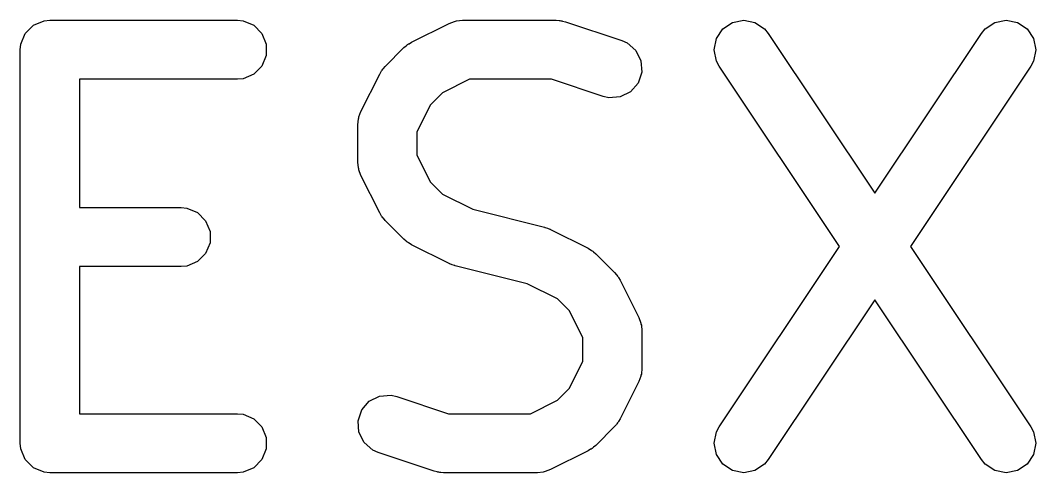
# Model space of a CAD drawing. Header units: millimetres. Extents: x 129 to 276, y -185 to -58.
# Drawn here: x 171.985 to 174.564, y -150.752 to -149.602 of the extents above; entities that cross this region are included whole.
import ezdxf

# ---------------------------------------------------------------- set-up
doc = ezdxf.new("R2010")
doc.units = ezdxf.units.MM
doc.layers.add('F.Fab', color=9, linetype='CONTINUOUS', true_color=0xafafaf)

msp = doc.modelspace()

# ---------------------------------------------------------------- linework, layer by layer
at = {"layer": 'F.Fab', "linetype": 'CONTINUOUS'}
for p, q in [((172.018332, -149.614959), (172.045368, -149.60376)), ((172.045368, -149.60376), (172.06, -149.602319)), ((172.06, -149.602319), (172.53619, -149.602319)), ((172.53619, -149.602319), (172.550822, -149.60376)), ((172.550822, -149.60376), (172.577858, -149.614959)), ((173.074078, -149.610237), (173.087809, -149.604982)), ((173.087809, -149.604982), (173.090498, -149.60479)), ((173.090498, -149.60479), (173.092987, -149.60376)), ((173.092987, -149.60376), (173.107619, -149.602319)), ((173.107619, -149.602319), (173.345714, -149.602319)), ((173.345714, -149.602319), (173.353119, -149.603048)), ((173.353119, -149.603048), (173.355094, -149.602908)), ((173.355094, -149.602908), (173.357691, -149.603498)), ((173.357691, -149.603498), (173.360346, -149.60376)), ((173.360346, -149.60376), (173.362177, -149.604518)), ((173.362177, -149.604518), (173.369431, -149.606168)), ((173.369431, -149.606168), (173.512288, -149.653787)), ((173.768927, -149.624231), (173.793276, -149.607998)), ((173.793276, -149.607998), (173.821984, -149.602319)), ((173.821984, -149.602319), (173.850678, -149.608058)), ((173.850678, -149.608058), (173.874993, -149.624341)), ((174.435483, -149.624341), (174.459798, -149.608058)), ((174.459798, -149.608058), (174.488492, -149.602319)), ((174.488492, -149.602319), (174.5172, -149.607998)), ((174.5172, -149.607998), (174.541549, -149.624231)), ((171.99764, -149.635651), (172.018332, -149.614959)), ((172.577858, -149.614959), (172.59855, -149.635651)), ((172.97884, -149.657856), (173.074078, -149.610237)), ((173.752644, -149.648546), (173.768927, -149.624231)), ((173.874993, -149.624341), (173.884309, -149.635717)), ((174.426167, -149.635717), (174.435483, -149.624341)), ((174.541549, -149.624231), (174.557832, -149.648546)), ((171.986441, -149.662687), (171.99764, -149.635651)), ((172.59855, -149.635651), (172.609749, -149.662687)), ((172.97254, -149.66182), (172.97884, -149.657856)), ((173.512288, -149.653787), (173.525713, -149.659781)), ((173.525713, -149.659781), (173.54782, -149.678955)), ((173.746905, -149.67724), (173.752644, -149.648546)), ((173.884309, -149.635717), (174.155238, -150.04211)), ((174.155238, -150.04211), (174.426167, -149.635717)), ((174.557832, -149.648546), (174.563571, -149.67724)), ((171.985, -149.677319), (171.986441, -149.662687)), ((171.985, -150.677319), (171.985, -149.677319)), ((172.609749, -149.662687), (172.609749, -149.691951)), ((172.911729, -149.719524), (172.959348, -149.671905)), ((172.959348, -149.671905), (172.965097, -149.667186)), ((172.965097, -149.667186), (172.966397, -149.665688)), ((172.966397, -149.665688), (172.968656, -149.664266)), ((172.968656, -149.664266), (172.970713, -149.662578)), ((172.970713, -149.662578), (172.97254, -149.66182)), ((173.54782, -149.678955), (173.560907, -149.705128)), ((173.752584, -149.705948), (173.746905, -149.67724)), ((174.563571, -149.67724), (174.557892, -149.705948)), ((172.609749, -149.691951), (172.59855, -149.718987)), ((173.560907, -149.705128), (173.562982, -149.734318)), ((173.759501, -149.718921), (173.752584, -149.705948)), ((174.557892, -149.705948), (174.550975, -149.718922)), ((172.59855, -149.718987), (172.577858, -149.739679)), ((172.89768, -149.739016), (172.901644, -149.732716)), ((172.901644, -149.732716), (172.902402, -149.730889)), ((172.902402, -149.730889), (172.90409, -149.728832)), ((172.90409, -149.728832), (172.905512, -149.726573)), ((172.905512, -149.726573), (172.90701, -149.725273)), ((172.90701, -149.725273), (172.911729, -149.719524)), ((173.562982, -149.734318), (173.553728, -149.76208)), ((174.065099, -150.177319), (173.759501, -149.718921)), ((174.550975, -149.718922), (174.245377, -150.177319)), ((172.53619, -149.752319), (172.135, -149.752319)), ((172.135, -149.752319), (172.135, -150.078509)), ((172.550822, -149.750878), (172.53619, -149.752319)), ((172.577858, -149.739679), (172.550822, -149.750878)), ((172.850061, -149.834254), (172.89768, -149.739016)), ((173.125324, -149.752319), (173.056808, -149.786577)), ((173.333544, -149.752319), (173.125324, -149.752319)), ((173.464853, -149.796089), (173.333544, -149.752319)), ((173.553728, -149.76208), (173.534554, -149.784188)), ((173.056808, -149.786577), (173.026401, -149.816984)), ((173.534554, -149.784188), (173.50838, -149.797274)), ((173.47919, -149.799349), (173.464853, -149.796089)), ((173.50838, -149.797274), (173.47919, -149.799349)), ((172.844806, -149.847986), (172.850061, -149.834254)), ((173.026401, -149.816984), (172.992143, -149.8855)), ((172.842143, -149.867795), (172.843584, -149.853163)), ((172.843584, -149.853163), (172.844615, -149.850673)), ((172.844615, -149.850673), (172.844806, -149.847986)), ((172.842143, -149.963033), (172.842143, -149.867795)), ((172.992143, -149.8855), (172.992143, -149.945328)), ((172.843584, -149.977665), (172.842143, -149.963033)), ((172.992143, -149.945328), (173.026401, -150.013844)), ((172.844615, -149.980154), (172.843584, -149.977665)), ((172.844806, -149.982842), (172.844615, -149.980154)), ((172.850061, -149.996574), (172.844806, -149.982842)), ((172.89768, -150.091812), (172.850061, -149.996574)), ((173.026401, -150.013844), (173.056808, -150.044251)), ((173.056808, -150.044251), (173.133795, -150.082744)), ((172.135, -150.078509), (172.393333, -150.078509)), ((172.393333, -150.078509), (172.407965, -150.07995)), ((172.407965, -150.07995), (172.435001, -150.091149)), ((172.435001, -150.091149), (172.455693, -150.111841)), ((172.901644, -150.098111), (172.89768, -150.091812)), ((172.902402, -150.099939), (172.901644, -150.098111)), ((173.133795, -150.082744), (173.316285, -150.128367)), ((172.455693, -150.111841), (172.466892, -150.138877)), ((172.90409, -150.101995), (172.902402, -150.099939)), ((172.905512, -150.104255), (172.90409, -150.101995)), ((172.90701, -150.105554), (172.905512, -150.104255)), ((172.911729, -150.111304), (172.90701, -150.105554)), ((172.959348, -150.158923), (172.911729, -150.111304)), ((172.466892, -150.138877), (172.466892, -150.168141)), ((173.316285, -150.128367), (173.317364, -150.128752)), ((173.317364, -150.128752), (173.317904, -150.128791)), ((173.317904, -150.128791), (173.323985, -150.131118)), ((173.323985, -150.131118), (173.330131, -150.133314)), ((173.330131, -150.133314), (173.330566, -150.133636)), ((173.330566, -150.133636), (173.331636, -150.134046)), ((173.331636, -150.134046), (173.426874, -150.181665)), ((172.466892, -150.168141), (172.455693, -150.195177)), ((172.965097, -150.163641), (172.959348, -150.158923)), ((172.966397, -150.16514), (172.965097, -150.163641)), ((172.968656, -150.166561), (172.966397, -150.16514)), ((172.970713, -150.16825), (172.968656, -150.166561)), ((172.97254, -150.169007), (172.970713, -150.16825)), ((172.97884, -150.172972), (172.97254, -150.169007)), ((173.074078, -150.220591), (172.97884, -150.172972)), ((172.455693, -150.195177), (172.435001, -150.215869)), ((173.426874, -150.181665), (173.433173, -150.185629)), ((173.433173, -150.185629), (173.435001, -150.186387)), ((173.435001, -150.186387), (173.437057, -150.188075)), ((173.437057, -150.188075), (173.439317, -150.189497)), ((173.439317, -150.189497), (173.440616, -150.190995)), ((173.440616, -150.190995), (173.446366, -150.195714)), ((173.446366, -150.195714), (173.493985, -150.243333)), ((173.759501, -150.635717), (174.065099, -150.177319)), ((174.245377, -150.177319), (174.550975, -150.635716)), ((172.407965, -150.227068), (172.393333, -150.228509)), ((172.435001, -150.215869), (172.407965, -150.227068)), ((173.075147, -150.221), (173.074078, -150.220591)), ((173.075583, -150.221323), (173.075147, -150.221)), ((173.081719, -150.223515), (173.075583, -150.221323)), ((173.087809, -150.225846), (173.081719, -150.223515)), ((173.088349, -150.225884), (173.087809, -150.225846)), ((173.089429, -150.22627), (173.088349, -150.225884)), ((173.271919, -150.271892), (173.089429, -150.22627)), ((172.393333, -150.228509), (172.135, -150.228509)), ((172.135, -150.228509), (172.135, -150.602319)), ((173.493985, -150.243333), (173.498703, -150.249082)), ((173.498703, -150.249082), (173.500202, -150.250382)), ((173.500202, -150.250382), (173.501623, -150.252641)), ((173.501623, -150.252641), (173.503312, -150.254698)), ((173.348906, -150.310386), (173.271919, -150.271892)), ((173.503312, -150.254698), (173.504069, -150.256525)), ((173.504069, -150.256525), (173.508034, -150.262825)), ((173.508034, -150.262825), (173.555653, -150.358063)), ((173.379313, -150.340793), (173.348906, -150.310386)), ((174.155238, -150.312527), (173.884309, -150.718921)), ((174.426167, -150.718921), (174.155238, -150.312527)), ((173.413571, -150.409309), (173.379313, -150.340793)), ((173.555653, -150.358063), (173.560908, -150.371794)), ((173.560908, -150.371794), (173.561099, -150.374483)), ((173.561099, -150.374483), (173.56213, -150.376972)), ((173.56213, -150.376972), (173.563571, -150.391604)), ((173.563571, -150.391604), (173.563571, -150.486842)), ((173.413571, -150.469137), (173.413571, -150.409309)), ((173.379312, -150.537653), (173.413571, -150.469137)), ((173.560908, -150.506652), (173.555653, -150.520383)), ((173.561099, -150.503962), (173.560908, -150.506652)), ((173.56213, -150.501474), (173.561099, -150.503962)), ((173.563571, -150.486842), (173.56213, -150.501474)), ((173.555653, -150.520383), (173.508034, -150.615621)), ((172.87116, -150.57045), (172.897333, -150.557364)), ((172.897333, -150.557364), (172.926523, -150.555289)), ((172.926523, -150.555289), (172.94086, -150.558549)), ((172.94086, -150.558549), (173.07217, -150.602319)), ((173.348905, -150.568061), (173.379312, -150.537653)), ((172.851986, -150.592557), (172.87116, -150.57045)), ((173.28039, -150.602319), (173.348905, -150.568061)), ((172.135, -150.602319), (172.53619, -150.602319)), ((172.53619, -150.602319), (172.550822, -150.60376)), ((172.550822, -150.60376), (172.577858, -150.614959)), ((172.842732, -150.62032), (172.851986, -150.592557)), ((173.07217, -150.602319), (173.28039, -150.602319)), ((172.577858, -150.614959), (172.59855, -150.635651)), ((172.59855, -150.635651), (172.609749, -150.662687)), ((172.844807, -150.64951), (172.842732, -150.62032)), ((173.493985, -150.635113), (173.446367, -150.682732)), ((173.498703, -150.629363), (173.493985, -150.635113)), ((173.500202, -150.628064), (173.498703, -150.629363)), ((173.501623, -150.625805), (173.500202, -150.628064)), ((173.503313, -150.623747), (173.501623, -150.625805)), ((173.50407, -150.621917), (173.503313, -150.623747)), ((173.508034, -150.615621), (173.50407, -150.621917)), ((173.752584, -150.64869), (173.759501, -150.635717)), ((174.550975, -150.635716), (174.557892, -150.64869)), ((172.609749, -150.662687), (172.609749, -150.691951)), ((172.857893, -150.675683), (172.844807, -150.64951)), ((173.746905, -150.677398), (173.752584, -150.64869)), ((174.557892, -150.64869), (174.563571, -150.677398)), ((171.986441, -150.691951), (171.985, -150.677319)), ((172.88, -150.694857), (172.857893, -150.675683)), ((173.437057, -150.690372), (173.435001, -150.69206)), ((173.439317, -150.68895), (173.437057, -150.690372)), ((173.440617, -150.68745), (173.439317, -150.68895)), ((173.446367, -150.682732), (173.440617, -150.68745)), ((173.752644, -150.706092), (173.746905, -150.677398)), ((174.563571, -150.677398), (174.557832, -150.706092)), ((171.99764, -150.718987), (171.986441, -150.691951)), ((172.609749, -150.691951), (172.59855, -150.718987)), ((172.893426, -150.700851), (172.88, -150.694857)), ((173.036282, -150.74847), (172.893426, -150.700851)), ((173.426874, -150.696782), (173.331636, -150.744401)), ((173.433173, -150.692817), (173.426874, -150.696782)), ((173.435001, -150.69206), (173.433173, -150.692817)), ((173.768927, -150.730407), (173.752644, -150.706092)), ((174.557832, -150.706092), (174.541549, -150.730407)), ((172.018332, -150.739679), (171.99764, -150.718987)), ((172.045368, -150.750878), (172.018332, -150.739679)), ((172.577858, -150.739679), (172.550822, -150.750878)), ((172.59855, -150.718987), (172.577858, -150.739679)), ((173.793276, -150.74664), (173.768927, -150.730407)), ((173.874993, -150.730297), (173.850678, -150.74658)), ((173.884309, -150.718921), (173.874993, -150.730297)), ((174.435483, -150.730297), (174.426167, -150.718921)), ((174.459798, -150.74658), (174.435483, -150.730297)), ((174.541549, -150.730407), (174.5172, -150.74664)), ((172.06, -150.752319), (172.045368, -150.750878)), ((172.53619, -150.752319), (172.06, -150.752319)), ((172.550822, -150.750878), (172.53619, -150.752319)), ((173.043537, -150.750119), (173.036282, -150.74847)), ((173.045368, -150.750878), (173.043537, -150.750119)), ((173.048021, -150.751139), (173.045368, -150.750878)), ((173.050619, -150.75173), (173.048021, -150.751139)), ((173.052593, -150.751589), (173.050619, -150.75173)), ((173.06, -150.752319), (173.052593, -150.751589)), ((173.298095, -150.752319), (173.06, -150.752319)), ((173.312727, -150.750878), (173.298095, -150.752319)), ((173.315216, -150.749846), (173.312727, -150.750878)), ((173.317904, -150.749656), (173.315216, -150.749846)), ((173.331636, -150.744401), (173.317904, -150.749656)), ((173.821984, -150.752319), (173.793276, -150.74664)), ((173.850678, -150.74658), (173.821984, -150.752319)), ((174.488492, -150.752319), (174.459798, -150.74658)), ((174.5172, -150.74664), (174.488492, -150.752319))]:
    msp.add_line(p, q, dxfattribs=at)

doc.saveas('drawing.dxf')
